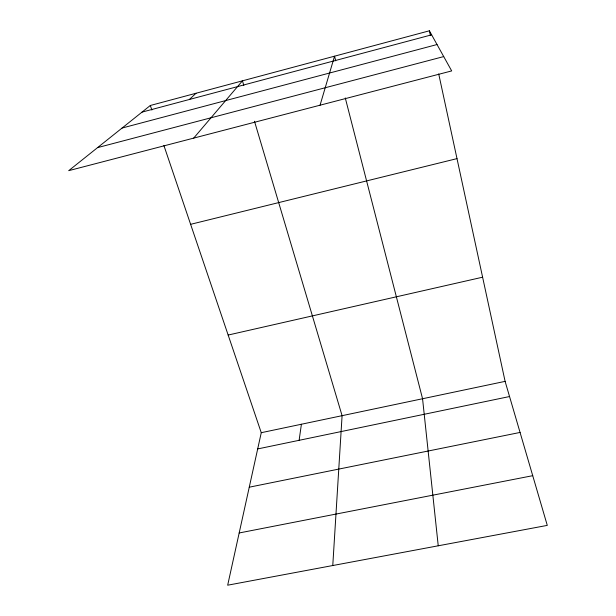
<?xml version="1.0" encoding="UTF-8"?>
<svg xmlns="http://www.w3.org/2000/svg" width="616" height="616" viewBox="0 0 616 616"><rect width="100%" height="100%" fill="white"/><g stroke="black" fill="none" stroke-linecap="round" stroke-linejoin="round"><path stroke-width="0.92" d="M332.771 565.534L342.088 415.685L254.477 121.244M299.114 440.309L301.409 424.247M163.894 145.492L261.261 432.694L227.674 585.2L547.285 525.386L505.105 381.366L438.707 73.912M320.058 105.197L334.542 56.187L335.735 60.822M193.709 138.107L242.45 80.827L243.82 85.424M189.397 99.476L196.05 93.247M150.327 105.482L68.715 170.663L451.682 70.917L429.398 30.8L150.327 105.482L151.867 110.025M142.011 112.12L431.639 34.827M122.076 128.043L437.029 44.537M97.574 147.617L443.72 56.58M190.621 224.324L457.003 158.62M228.151 335.05L482.613 277.2M261.261 432.694L505.105 381.366M257.68 448.933L509.548 396.535M249.257 487.194L520.066 432.44M239.17 532.971L532.725 475.683M345.268 97.921L422.561 398.737L438.238 545.791M429.398 30.8L430.415 35.489"/></g></svg>
